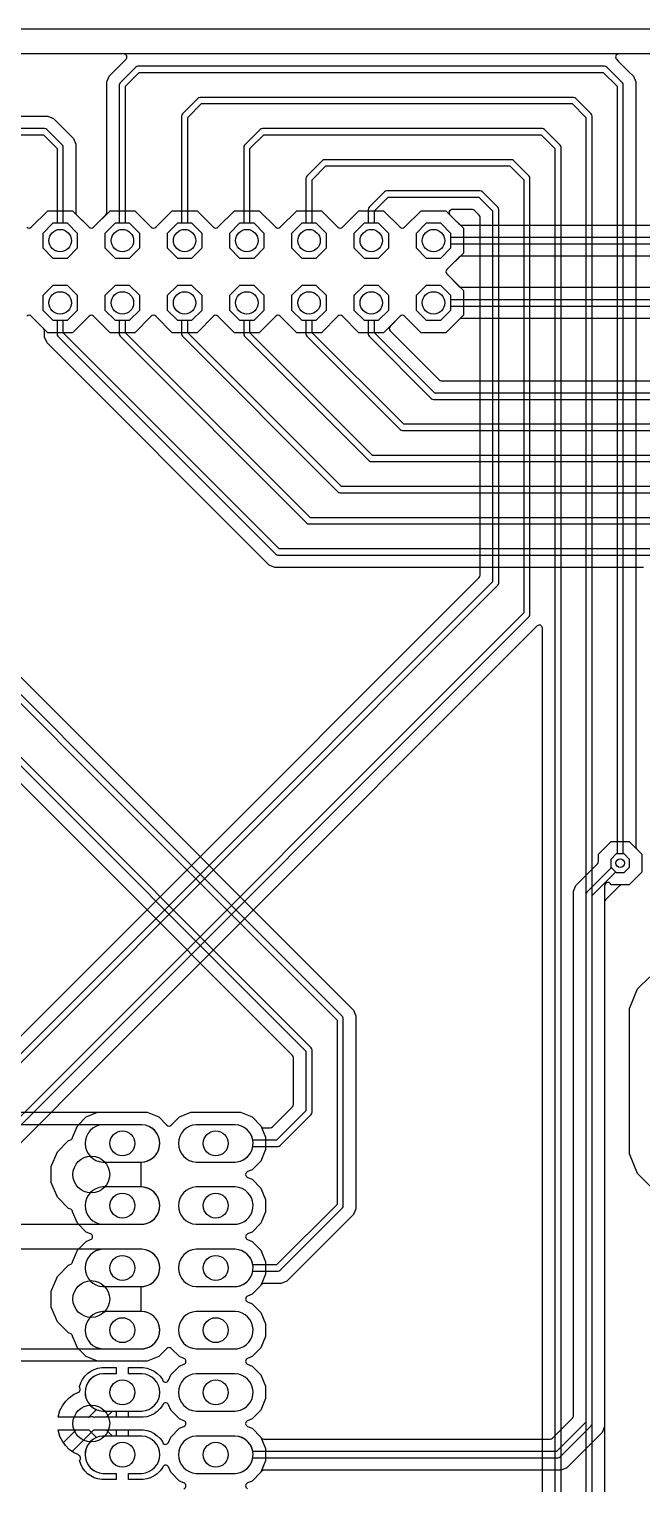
# Model space of a CAD drawing. Header units: millimetres. Extents: x 30 to 140, y 53 to 175.
# Drawn here: x 74.9 to 99.9, y 115.6 to 175 of the extents above; entities that cross this region are included whole.
import ezdxf

# ---------------------------------------------------------------- set-up
doc = ezdxf.new("R2010")
doc.units = ezdxf.units.MM

msp = doc.modelspace()

# ---------------------------------------------------------------- linework, layer by layer
at = {"layer": '16_copper'}
for points in [[(138.984, 54.143), (138.984, 173.857, 0.414214), (138.857, 173.984), (31.143, 173.984, 0.414214), (31.016, 173.857), (31.016, 54.143, 0.414214)], [(63.374, 171.45), (75.691, 171.45), (75.925, 171.353), (76.738, 170.54), (76.835, 170.306), (76.835, 167.512, 0.198912), (76.872, 167.422), (77.38, 166.914, 0.414214), (77.56, 166.914), (78.235, 167.589), (79.245, 167.589), (79.92, 166.914, 0.414214), (80.1, 166.914), (80.775, 167.589), (81.785, 167.589), (82.46, 166.914, 0.414214), (82.64, 166.914), (83.315, 167.589), (84.325, 167.589), (85, 166.914, 0.414214), (85.18, 166.914), (85.855, 167.589), (86.865, 167.589), (87.54, 166.914, 0.414214), (87.72, 166.914), (88.395, 167.589), (89.405, 167.589), (90.08, 166.914, 0.414214), (90.26, 166.914), (90.935, 167.589), (91.945, 167.589), (92.492, 167.042, 0.198912), (92.582, 167.005), (122.874, 167.005, 0.198912)], [(63.553, 170.688), (75.512, 170.688), (76.073, 170.127), (76.073, 167.081), (75.905, 167.081), (75.489, 166.665), (75.489, 166.075), (75.905, 165.659), (76.495, 165.659), (76.911, 166.075), (76.911, 166.665), (76.495, 167.081), (76.327, 167.081), (76.327, 170.18, 0.198912), (76.29, 170.27), (75.655, 170.905, 0.198912), (75.565, 170.942), (63.5, 170.942, 0.198912)], [(123.137, 166.497), (92.151, 166.497), (92.151, 166.665), (91.735, 167.081), (91.145, 167.081), (90.729, 166.665), (90.729, 166.075), (91.145, 165.659), (91.735, 165.659), (92.151, 166.075), (92.151, 166.243), (123.19, 166.243, 0.198912)], [(123.316, 165.735), (92.582, 165.735, 0.198912), (92.492, 165.698), (91.984, 165.19, 0.414214), (91.984, 165.01), (92.492, 164.502, 0.198912), (92.582, 164.465), (126.684, 164.465)], [(100.33, 153.797), (85.143, 153.797), (76.327, 162.613), (76.327, 163.119), (76.495, 163.119), (76.911, 163.535), (76.911, 164.125), (76.495, 164.541), (75.905, 164.541), (75.489, 164.125), (75.489, 163.535), (75.905, 163.119), (76.073, 163.119), (76.073, 162.56, 0.198912), (76.11, 162.47), (85, 153.58, 0.198912), (85.09, 153.543), (100.277, 153.543)], [(100.965, 155.067), (86.413, 155.067), (78.867, 162.613), (78.867, 163.119), (79.035, 163.119), (79.451, 163.535), (79.451, 164.125), (79.035, 164.541), (78.445, 164.541), (78.029, 164.125), (78.029, 163.535), (78.445, 163.119), (78.613, 163.119), (78.613, 162.56, 0.198912), (78.65, 162.47), (86.27, 154.85, 0.198912), (86.36, 154.813), (100.912, 154.813)], [(109.22, 156.337), (87.683, 156.337), (81.407, 162.613), (81.407, 163.119), (81.575, 163.119), (81.991, 163.535), (81.991, 164.125), (81.575, 164.541), (80.985, 164.541), (80.569, 164.125), (80.569, 163.535), (80.985, 163.119), (81.153, 163.119), (81.153, 162.56, 0.198912), (81.19, 162.47), (87.54, 156.12, 0.198912), (87.63, 156.083), (109.167, 156.083)], [(109.855, 157.607), (88.953, 157.607), (83.947, 162.613), (83.947, 163.119), (84.115, 163.119), (84.531, 163.535), (84.531, 164.125), (84.115, 164.541), (83.525, 164.541), (83.109, 164.125), (83.109, 163.535), (83.525, 163.119), (83.693, 163.119), (83.693, 162.56, 0.198912), (83.73, 162.47), (88.81, 157.39, 0.198912), (88.9, 157.353), (109.802, 157.353)], [(121.92, 158.877), (90.223, 158.877), (86.487, 162.613), (86.487, 163.119), (86.655, 163.119), (87.071, 163.535), (87.071, 164.125), (86.655, 164.541), (86.065, 164.541), (85.649, 164.125), (85.649, 163.535), (86.065, 163.119), (86.233, 163.119), (86.233, 162.56, 0.198912), (86.27, 162.47), (90.08, 158.66, 0.198912), (90.17, 158.623), (121.867, 158.623)], [(128.27, 160.147), (91.493, 160.147), (89.027, 162.613), (89.027, 163.119), (89.195, 163.119), (89.611, 163.535), (89.611, 164.125), (89.195, 164.541), (88.605, 164.541), (88.189, 164.125), (88.189, 163.535), (88.605, 163.119), (88.773, 163.119), (88.773, 162.56, 0.198912), (88.81, 162.47), (91.35, 159.93, 0.198912), (91.44, 159.893), (128.217, 159.893)], [(100.014, 153.035), (84.964, 153.035), (84.73, 153.132), (75.662, 162.2), (75.565, 162.434), (75.565, 162.688, 0.198912), (75.528, 162.778), (75.02, 163.286, 0.414214), (74.84, 163.286)], [(127.126, 163.195), (92.582, 163.195, 0.198912), (92.492, 163.158), (91.945, 162.611), (90.935, 162.611), (90.26, 163.286, 0.414214), (90.08, 163.286), (89.666, 162.872, 0.414214), (89.666, 162.692), (91.666, 160.692, 0.198912), (91.756, 160.655), (128.396, 160.655)], [(60.87, 158.66), (86.233, 133.297), (86.233, 130.863), (85.037, 129.667), (84.064, 129.667, 0.352144), (83.349, 130.302), (81.751, 130.302, 0.95208), (81.751, 128.778), (83.349, 128.778), (83.424, 128.785, 0.324787), (84.064, 129.413), (85.09, 129.413, 0.198912), (85.18, 129.45), (86.45, 130.72, 0.198912), (86.487, 130.81), (86.487, 133.35, 0.198912), (86.45, 133.44), (61.087, 158.803)], [(70.416, 130.81), (79.755, 130.81), (80.221, 130.617), (80.555, 130.283, 0.414214), (80.735, 130.283), (81.069, 130.617), (81.535, 130.81), (83.565, 130.81), (84.031, 130.617), (84.389, 130.259, 0.317344), (84.508, 130.175), (84.774, 130.175, 0.198912), (84.864, 130.212), (85.688, 131.036, 0.198912), (85.725, 131.126), (85.725, 133.034, 0.198912), (85.688, 133.124), (60.422, 158.39)], [(64.68, 157.39), (87.503, 134.567), (87.503, 127.053), (85.037, 124.587), (84.064, 124.587, 0.352144), (83.349, 125.222), (81.751, 125.222, 0.95208), (81.751, 123.698), (83.349, 123.698), (83.424, 123.705, 0.324787), (84.064, 124.333), (85.09, 124.333, 0.198912), (85.18, 124.37), (87.72, 126.91, 0.198912), (87.757, 127), (87.757, 134.62, 0.198912), (87.72, 134.71), (64.897, 157.533)], [(65.442, 157.706), (88.168, 134.98), (88.265, 134.746), (88.265, 126.874), (88.168, 126.64), (85.45, 123.922), (85.216, 123.825), (84.508, 123.825, 0.064089), (84.476, 123.821), (84.465, 123.817, 0.195945), (84.389, 123.741), (84.031, 123.383), (83.848, 123.307, 0.668183), (83.848, 123.073), (84.031, 122.997), (84.389, 122.639), (84.582, 122.173), (84.582, 121.667), (84.389, 121.201), (84.031, 120.843), (83.848, 120.767, 0.668183), (83.848, 120.533), (84.031, 120.457), (84.389, 120.099), (84.582, 119.633), (84.582, 119.127), (84.389, 118.661), (84.031, 118.303), (83.848, 118.227, 0.668183), (83.848, 117.993), (84.031, 117.917), (84.389, 117.559, 0.317344), (84.508, 117.475), (96.204, 117.475, 0.198912), (96.294, 117.512), (97.118, 118.336, 0.198912), (97.155, 118.426), (97.155, 139.826), (97.252, 140.06), (98.137, 140.945, 0.198912), (98.174, 141.034), (98.174, 141.337), (98.693, 141.856), (99.427, 141.856), (99.946, 141.337), (99.946, 140.603), (99.427, 140.084), (99.124, 140.084, 0.198912), (99.035, 140.047), (98.462, 139.474, 0.198912), (98.425, 139.384), (98.425, 117.984), (98.328, 117.75), (96.88, 116.302), (96.646, 116.205), (84.508, 116.205, 0.064109), (84.476, 116.201), (84.465, 116.197, 0.195989), (84.389, 116.121), (84.031, 115.763), (83.848, 115.687, 0.668183), (83.848, 115.453)], [(105.576, 122.51), (99.77, 128.317), (99.441, 129.111), (99.441, 135.049), (99.77, 135.843), (100.265, 136.338, 0.303342)], [(81.252, 115.453, 0.668183), (81.252, 115.687), (81.069, 115.763), (80.711, 116.121), (80.621, 116.338, 0.513808), (80.421, 116.384), (80.411, 116.376, 0.138905), (80.371, 116.308), (80.277, 116.178), (80.164, 116.065), (80.034, 115.971), (79.892, 115.898), (79.74, 115.849), (79.582, 115.824), (78.994, 115.824), (78.994, 116.078), (79.539, 116.078, 0.95208), (79.539, 117.602), (77.941, 117.602, 0.95208), (77.941, 116.078), (78.486, 116.078), (78.486, 115.824), (77.898, 115.824), (77.74, 115.849), (77.588, 115.898), (77.446, 115.971), (77.316, 116.065), (77.203, 116.178), (77.109, 116.308), (77.036, 116.45), (76.987, 116.602, 0.539119), (76.948, 116.828), (76.747, 116.931), (76.691, 116.972), (77.577, 117.858), (77.595, 117.856, 0.004282), (77.597, 117.856), (78.975, 117.856), (78.975, 117.856), (79.582, 117.856), (79.74, 117.831), (79.892, 117.782), (80.034, 117.709), (80.164, 117.615), (80.277, 117.502), (80.371, 117.372, 0.764651), (80.621, 117.342), (80.711, 117.559), (81.069, 117.917), (81.252, 117.993, 0.668183), (81.252, 118.227), (81.069, 118.303), (80.711, 118.661), (80.621, 118.878, 0.513814), (80.421, 118.924), (80.411, 118.916, 0.138924), (80.371, 118.848), (80.277, 118.718), (80.164, 118.605), (80.034, 118.511), (79.892, 118.438), (79.74, 118.389), (79.582, 118.364), (78.975, 118.364, 0.000763), (78.974, 118.364), (77.597, 118.364), (77.584, 118.363, 0.201052), (77.373, 118.36), (77.345, 118.364, 0.004282), (77.343, 118.364), (76.114, 118.364), (76.125, 118.433), (76.192, 118.639), (76.291, 118.833), (76.418, 119.008), (76.572, 119.162), (76.747, 119.289), (76.946, 119.391, 0.466591), (77.001, 119.577), (76.997, 119.584, 0.052388), (76.987, 119.618), (77.036, 119.77), (77.109, 119.912), (77.203, 120.042), (77.316, 120.155), (77.446, 120.249), (77.588, 120.322), (77.74, 120.371), (77.898, 120.396), (78.486, 120.396), (78.486, 120.142), (77.941, 120.142, 0.95208), (77.941, 118.618), (79.539, 118.618, 0.95208), (79.539, 120.142), (78.994, 120.142), (78.994, 120.396), (79.582, 120.396), (79.74, 120.371), (79.892, 120.322), (80.034, 120.249), (80.164, 120.155), (80.277, 120.042), (80.371, 119.912, 0.764681), (80.621, 119.882), (80.711, 120.099), (81.069, 120.457), (81.252, 120.533, 0.668183), (81.252, 120.767), (81.069, 120.843), (80.735, 121.177, 0.414214), (80.555, 121.177), (80.221, 120.843), (79.755, 120.65), (65.787, 120.65)]]:
    msp.add_lwpolyline(points, format="xyb", dxfattribs=at)
for points in [[(79.451, 166.075), (79.451, 166.665), (79.035, 167.081), (78.445, 167.081), (78.029, 166.665), (78.029, 166.075), (78.445, 165.659), (79.035, 165.659)], [(81.991, 166.075), (81.991, 166.665), (81.575, 167.081), (80.985, 167.081), (80.569, 166.665), (80.569, 166.075), (80.985, 165.659), (81.575, 165.659)], [(84.531, 166.075), (84.531, 166.665), (84.115, 167.081), (83.525, 167.081), (83.109, 166.665), (83.109, 166.075), (83.525, 165.659), (84.115, 165.659)], [(87.071, 166.075), (87.071, 166.665), (86.655, 167.081), (86.065, 167.081), (85.649, 166.665), (85.649, 166.075), (86.065, 165.659), (86.655, 165.659)], [(89.611, 166.075), (89.611, 166.665), (89.195, 167.081), (88.605, 167.081), (88.189, 166.665), (88.189, 166.075), (88.605, 165.659), (89.195, 165.659)], [(76.332, 117.331), (76.291, 117.387), (76.192, 117.581), (76.125, 117.787), (76.114, 117.856), (76.857, 117.856)]]:
    msp.add_lwpolyline(points, close=True, dxfattribs=at)
for points in [[(92.151, 163.535), (92.151, 163.703), (127, 163.703, 0.198912), (127.09, 163.74), (129.593, 166.243), (131.757, 166.243), (131.99, 166.01, 1), (132.17, 166.19), (131.9, 166.46, 0.198912), (131.81, 166.497), (129.54, 166.497, 0.198912), (129.45, 166.46), (126.947, 163.957), (92.151, 163.957), (92.151, 164.125), (91.735, 164.541), (91.145, 164.541), (90.729, 164.125), (90.729, 163.535), (91.145, 163.119), (91.735, 163.119)], [(83.424, 116.085, 0.324787), (84.064, 116.713), (96.52, 116.713, 0.198912), (96.61, 116.75), (97.88, 118.02, 0.198912), (97.917, 118.11), (97.917, 139.647), (98.882, 140.613), (98.903, 140.592), (99.217, 140.592), (99.438, 140.813), (99.438, 141.127), (99.217, 141.348), (98.903, 141.348), (98.682, 141.127), (98.682, 140.813), (98.703, 140.792), (97.7, 139.79, 0.198912), (97.663, 139.7), (97.663, 118.163), (96.467, 116.967), (84.064, 116.967, 0.352144), (83.349, 117.602), (81.751, 117.602, 0.95208), (81.751, 116.078), (83.349, 116.078)], [(63.881, 127.684), (63.881, 134.62, 0.279687), (62.992, 136.084), (62.992, 136.663, 0.180228), (63.278, 137.337), (63.278, 139.523, 0.957291), (61.182, 139.523), (61.182, 137.337, 0.180228), (61.468, 136.663), (61.468, 136.084, 0.279681), (60.579, 134.62), (60.579, 127, 0.198912), (61.063, 125.833), (64.155, 122.74, 0.038456), (64.231, 122.651), (65.501, 121.381, 0.198912), (66.04, 121.158), (79.539, 121.158, 0.975753), (79.502, 122.682), (79.502, 123.698, 0.975753), (79.539, 125.222), (66.343, 125.222)], [(68.961, 131.494), (68.961, 134.62, 0.279687), (68.072, 136.084), (68.072, 136.663, 0.180228), (68.358, 137.337), (68.358, 139.523, 0.957291), (66.262, 139.523), (66.262, 137.337, 0.180228), (66.548, 136.663), (66.548, 136.084, 0.279681), (65.659, 134.62), (65.659, 130.81, 0.198912), (66.143, 129.643), (67.965, 127.82, 0.038456), (68.041, 127.731), (69.311, 126.461, 0.198912), (69.85, 126.238), (79.539, 126.238, 0.975753), (79.502, 127.762), (79.502, 128.778, 0.975753), (79.539, 130.302), (70.153, 130.302)], [(83.424, 126.245, 0.906347), (83.349, 127.762), (81.751, 127.762, 0.95208), (81.751, 126.238), (83.349, 126.238)], [(83.424, 121.165, 0.906347), (83.349, 122.682), (81.751, 122.682, 0.95208), (81.751, 121.158), (83.349, 121.158)], [(83.424, 118.625, 0.906347), (83.349, 120.142), (81.751, 120.142, 0.95208), (81.751, 118.618), (83.349, 118.618)]]:
    msp.add_lwpolyline(points, format="xyb", close=True, dxfattribs=at)
at = {"layer": '1_copper'}
for points in [[(74.84, 166.914, 0.414214), (75.02, 166.914), (75.695, 167.589), (76.705, 167.589), (77.38, 166.914, 0.414214), (77.56, 166.914), (78.068, 167.422, 0.198912), (78.105, 167.512), (78.105, 172.846), (78.202, 173.08), (78.889, 173.767, 0.668179), (78.799, 173.984), (31.143, 173.984, 0.414214)], [(138.857, 173.984), (99.001, 173.984, 0.668185), (98.911, 173.767), (98.981, 173.697), (98.981, 173.697), (99.402, 173.276), (99.402, 173.276), (99.598, 173.08), (99.695, 172.846), (99.695, 141.641, 0.198912), (99.732, 141.551), (99.946, 141.337), (99.946, 140.603), (99.427, 140.084), (98.693, 140.084, 0.874307), (98.425, 140.045), (98.425, 109.891, 0.198912)], [(97.917, 109.598), (97.917, 171.45, 0.198912), (97.88, 171.54), (97.245, 172.175, 0.198912), (97.155, 172.212), (81.915, 172.212, 0.198912), (81.825, 172.175), (81.19, 171.54, 0.198912), (81.153, 171.45), (81.153, 167.081), (80.985, 167.081), (80.569, 166.665), (80.569, 166.075), (80.985, 165.659), (81.575, 165.659), (81.991, 166.075), (81.991, 166.665), (81.575, 167.081), (81.407, 167.081), (81.407, 171.397), (81.968, 171.958), (97.102, 171.958), (97.663, 171.397), (97.663, 109.598)], [(96.647, 106.423), (96.647, 170.18, 0.198912), (96.61, 170.27), (95.975, 170.905, 0.198912), (95.885, 170.942), (84.455, 170.942, 0.198912), (84.365, 170.905), (83.73, 170.27, 0.198912), (83.693, 170.18), (83.693, 167.081), (83.525, 167.081), (83.109, 166.665), (83.109, 166.075), (83.525, 165.659), (84.115, 165.659), (84.531, 166.075), (84.531, 166.665), (84.115, 167.081), (83.947, 167.081), (83.947, 170.127), (84.508, 170.688), (95.832, 170.688), (96.393, 170.127), (96.393, 106.423)], [(56.007, 111.707), (95.34, 151.04, 0.198912), (95.377, 151.13), (95.377, 168.91, 0.198912), (95.34, 169), (94.705, 169.635, 0.198912), (94.615, 169.672), (86.995, 169.672, 0.198912), (86.905, 169.635), (86.27, 169, 0.198912), (86.233, 168.91), (86.233, 167.081), (86.065, 167.081), (85.649, 166.665), (85.649, 166.075), (86.065, 165.659), (86.655, 165.659), (87.071, 166.075), (87.071, 166.665), (86.655, 167.081), (86.487, 167.081), (86.487, 168.857), (87.048, 169.418), (94.562, 169.418), (95.123, 168.857), (95.123, 151.183), (55.79, 111.85, 0.198912)], [(54.737, 112.977), (94.07, 152.31, 0.198912), (94.107, 152.4), (94.107, 167.64, 0.198912), (94.07, 167.73), (93.435, 168.365, 0.198912), (93.345, 168.402), (89.535, 168.402, 0.198912), (89.445, 168.365), (88.81, 167.73, 0.198912), (88.773, 167.64), (88.773, 167.081), (88.605, 167.081), (88.189, 166.665), (88.189, 166.075), (88.605, 165.659), (89.195, 165.659), (89.611, 166.075), (89.611, 166.665), (89.195, 167.081), (89.027, 167.081), (89.027, 167.587), (89.588, 168.148), (93.292, 168.148), (93.853, 167.587), (93.853, 152.453), (54.52, 113.12, 0.198912)], [(54.072, 113.39), (93.308, 152.626, 0.198912), (93.345, 152.716), (93.345, 167.324, 0.198912), (93.308, 167.414), (93.119, 167.603, 0.198912), (93.029, 167.64), (92.201, 167.64, 0.668179), (92.111, 167.423), (92.659, 166.875), (92.659, 165.865), (91.984, 165.19, 0.414214), (91.984, 165.01), (92.659, 164.335), (92.659, 163.325), (91.945, 162.611), (90.935, 162.611), (90.26, 163.286, 0.414214), (90.08, 163.286), (89.405, 162.611), (88.395, 162.611), (87.72, 163.286, 0.414214), (87.54, 163.286), (86.865, 162.611), (85.855, 162.611), (85.18, 163.286, 0.414214), (85, 163.286), (84.325, 162.611), (83.315, 162.611), (82.64, 163.286, 0.414214), (82.46, 163.286), (81.785, 162.611), (80.775, 162.611), (80.1, 163.286, 0.414214), (79.92, 163.286), (79.245, 162.611), (78.235, 162.611), (77.56, 163.286, 0.414214), (77.38, 163.286), (76.705, 162.611), (75.695, 162.611), (75.02, 163.286, 0.414214), (74.84, 163.286)], [(95.885, 106.716), (95.885, 150.56, 0.668179), (95.668, 150.65), (56.552, 111.534, 0.198912)], [(81.252, 115.453, 0.668183), (81.252, 115.687), (81.069, 115.763), (80.711, 116.121), (80.621, 116.338, 0.513808), (80.421, 116.384), (80.411, 116.376, 0.138905), (80.371, 116.308), (80.277, 116.178), (80.164, 116.065), (80.034, 115.971), (79.892, 115.898), (79.74, 115.849), (79.582, 115.824), (78.994, 115.824), (78.994, 116.078), (79.539, 116.078, 0.95208), (79.539, 117.602), (78.994, 117.602), (78.994, 117.856), (79.582, 117.856), (79.74, 117.831), (79.892, 117.782), (80.034, 117.709), (80.164, 117.615), (80.277, 117.502), (80.371, 117.372, 0.764651), (80.621, 117.342), (80.711, 117.559), (81.069, 117.917), (81.252, 117.993, 0.668183), (81.252, 118.227), (81.069, 118.303), (80.711, 118.661), (80.621, 118.878, 0.513808), (80.421, 118.924), (80.411, 118.916, 0.138905), (80.371, 118.848), (80.277, 118.718), (80.164, 118.605), (80.034, 118.511), (79.892, 118.438), (79.74, 118.389), (79.582, 118.364), (78.994, 118.364), (78.994, 118.618), (79.539, 118.618, 0.95208), (79.539, 120.142), (78.994, 120.142), (78.994, 120.396), (79.582, 120.396), (79.74, 120.371), (79.892, 120.322), (80.034, 120.249), (80.164, 120.155), (80.277, 120.042), (80.371, 119.912, 0.764651), (80.621, 119.882), (80.711, 120.099), (81.069, 120.457), (81.252, 120.533, 0.668183), (81.252, 120.767), (81.069, 120.843), (80.735, 121.177, 0.414214), (80.555, 121.177), (80.221, 120.843), (79.755, 120.65), (77.725, 120.65), (77.259, 120.843), (76.901, 121.201), (76.706, 121.673, 0.26182), (76.63, 121.771), (76.545, 121.806), (76.086, 122.265), (75.837, 122.865), (75.837, 123.515), (76.086, 124.115), (76.545, 124.574), (76.63, 124.609, 0.246575), (76.706, 124.707), (76.901, 125.179), (77.259, 125.537), (77.442, 125.613, 0.668183), (77.442, 125.847), (77.259, 125.923), (76.901, 126.281), (76.706, 126.753, 0.26182), (76.63, 126.851), (76.545, 126.886), (76.086, 127.345), (75.837, 127.945), (75.837, 128.595), (76.086, 129.195), (76.545, 129.654), (76.63, 129.689, 0.246575), (76.706, 129.787), (76.901, 130.259), (77.259, 130.617), (77.725, 130.81), (79.755, 130.81), (80.221, 130.617), (80.555, 130.283, 0.414214), (80.735, 130.283), (81.069, 130.617), (81.535, 130.81), (83.565, 130.81), (84.031, 130.617), (84.389, 130.259), (84.582, 129.793), (84.582, 129.287), (84.389, 128.821), (84.031, 128.463), (83.848, 128.387, 0.668183), (83.848, 128.153), (84.031, 128.077), (84.389, 127.719), (84.582, 127.253), (84.582, 126.747), (84.389, 126.281), (84.031, 125.923), (83.848, 125.847, 0.668183), (83.848, 125.613), (84.031, 125.537), (84.389, 125.179), (84.582, 124.713), (84.582, 124.207), (84.389, 123.741), (84.031, 123.383), (83.848, 123.307, 0.668183), (83.848, 123.073), (84.031, 122.997), (84.389, 122.639), (84.582, 122.173), (84.582, 121.667), (84.389, 121.201), (84.031, 120.843), (83.848, 120.767, 0.668183), (83.848, 120.533), (84.031, 120.457), (84.389, 120.099), (84.582, 119.633), (84.582, 119.127), (84.389, 118.661), (84.031, 118.303), (83.848, 118.227, 0.668183), (83.848, 117.993), (84.031, 117.917), (84.389, 117.559), (84.582, 117.093), (84.582, 116.587), (84.389, 116.121), (84.031, 115.763), (83.848, 115.687, 0.668183), (83.848, 115.453)]]:
    msp.add_lwpolyline(points, format="xyb", dxfattribs=at)
for points in [[(99.438, 140.813), (99.438, 141.127), (99.217, 141.348), (99.187, 141.348), (99.187, 172.72, 0.198912), (99.15, 172.81), (98.515, 173.445, 0.198912), (98.425, 173.482), (79.375, 173.482, 0.198912), (79.285, 173.445), (78.65, 172.81, 0.198912), (78.613, 172.72), (78.613, 167.081), (78.445, 167.081), (78.029, 166.665), (78.029, 166.075), (78.445, 165.659), (79.035, 165.659), (79.451, 166.075), (79.451, 166.665), (79.035, 167.081), (78.867, 167.081), (78.867, 172.667), (79.428, 173.228), (98.372, 173.228), (98.933, 172.667), (98.933, 141.348), (98.903, 141.348), (98.682, 141.127), (98.682, 140.813), (98.903, 140.592), (99.217, 140.592)], [(79.614, 128.785, 0.906347), (79.539, 130.302), (77.941, 130.302, 0.95208), (77.941, 128.778), (79.539, 128.778)], [(83.424, 128.785, 0.906347), (83.349, 130.302), (81.751, 130.302, 0.95208), (81.751, 128.778), (83.349, 128.778)], [(79.614, 126.245, 0.906347), (79.539, 127.762), (77.941, 127.762, 0.95208), (77.941, 126.238), (79.539, 126.238)], [(83.424, 126.245, 0.906347), (83.349, 127.762), (81.751, 127.762, 0.95208), (81.751, 126.238), (83.349, 126.238)], [(79.614, 123.705, 0.906347), (79.539, 125.222), (77.941, 125.222, 0.95208), (77.941, 123.698), (79.539, 123.698)], [(83.424, 123.705, 0.906347), (83.349, 125.222), (81.751, 125.222, 0.95208), (81.751, 123.698), (83.349, 123.698)], [(79.614, 121.165, 0.906347), (79.539, 122.682), (77.941, 122.682, 0.95208), (77.941, 121.158), (79.539, 121.158)], [(83.424, 121.165, 0.906347), (83.349, 122.682), (81.751, 122.682, 0.95208), (81.751, 121.158), (83.349, 121.158)], [(76.114, 118.364), (76.125, 118.433), (76.192, 118.639), (76.291, 118.833), (76.418, 119.008), (76.572, 119.162), (76.747, 119.289), (76.946, 119.391, 0.466581), (77.001, 119.577), (76.997, 119.584, 0.052388), (76.987, 119.618), (77.036, 119.77), (77.109, 119.912), (77.203, 120.042), (77.316, 120.155), (77.446, 120.249), (77.588, 120.322), (77.74, 120.371), (77.898, 120.396), (78.486, 120.396), (78.486, 120.142), (77.941, 120.142, 0.796397), (77.68, 118.679), (77.365, 118.364)], [(83.424, 118.625, 0.906347), (83.349, 120.142), (81.751, 120.142, 0.95208), (81.751, 118.618), (83.349, 118.618)], [(77.898, 115.824), (77.74, 115.849), (77.588, 115.898), (77.446, 115.971), (77.316, 116.065), (77.203, 116.178), (77.109, 116.308), (77.036, 116.45), (76.987, 116.602, 0.539119), (76.948, 116.828), (76.747, 116.931), (76.572, 117.058), (76.418, 117.212), (76.291, 117.387), (76.192, 117.581), (76.125, 117.787), (76.114, 117.856), (77.365, 117.856), (77.68, 117.541, 0.796397), (77.941, 116.078), (78.486, 116.078), (78.486, 115.824)], [(83.424, 116.085, 0.906347), (83.349, 117.602), (81.751, 117.602, 0.95208), (81.751, 116.078), (83.349, 116.078)]]:
    msp.add_lwpolyline(points, format="xyb", close=True, dxfattribs=at)
for points in [[(76.911, 166.075), (76.911, 166.665), (76.495, 167.081), (75.905, 167.081), (75.489, 166.665), (75.489, 166.075), (75.905, 165.659), (76.495, 165.659)], [(92.151, 166.075), (92.151, 166.665), (91.735, 167.081), (91.145, 167.081), (90.729, 166.665), (90.729, 166.075), (91.145, 165.659), (91.735, 165.659)], [(76.911, 163.535), (76.911, 164.125), (76.495, 164.541), (75.905, 164.541), (75.489, 164.125), (75.489, 163.535), (75.905, 163.119), (76.495, 163.119)], [(79.451, 163.535), (79.451, 164.125), (79.035, 164.541), (78.445, 164.541), (78.029, 164.125), (78.029, 163.535), (78.445, 163.119), (79.035, 163.119)], [(81.991, 163.535), (81.991, 164.125), (81.575, 164.541), (80.985, 164.541), (80.569, 164.125), (80.569, 163.535), (80.985, 163.119), (81.575, 163.119)], [(84.531, 163.535), (84.531, 164.125), (84.115, 164.541), (83.525, 164.541), (83.109, 164.125), (83.109, 163.535), (83.525, 163.119), (84.115, 163.119)], [(87.071, 163.535), (87.071, 164.125), (86.655, 164.541), (86.065, 164.541), (85.649, 164.125), (85.649, 163.535), (86.065, 163.119), (86.655, 163.119)], [(89.611, 163.535), (89.611, 164.125), (89.195, 164.541), (88.605, 164.541), (88.189, 164.125), (88.189, 163.535), (88.605, 163.119), (89.195, 163.119)], [(92.151, 163.535), (92.151, 164.125), (91.735, 164.541), (91.145, 164.541), (90.729, 164.125), (90.729, 163.535), (91.145, 163.119), (91.735, 163.119)], [(78.486, 118.618), (78.486, 118.364), (78.083, 118.364), (78.337, 118.618)], [(78.337, 117.602), (78.083, 117.856), (78.486, 117.856), (78.486, 117.602)]]:
    msp.add_lwpolyline(points, close=True, dxfattribs=at)
at = {"layer": 'drills_PTH'}
for centre, radius in [((76.2, 166.37), 0.457), ((78.74, 166.37), 0.457), ((81.28, 166.37), 0.457), ((83.82, 166.37), 0.457), ((86.36, 166.37), 0.457), ((88.9, 166.37), 0.457), ((91.44, 166.37), 0.457), ((76.2, 163.83), 0.457), ((78.74, 163.83), 0.457), ((81.28, 163.83), 0.457), ((83.82, 163.83), 0.457), ((86.36, 163.83), 0.457), ((88.9, 163.83), 0.457), ((91.44, 163.83), 0.457), ((78.74, 129.54), 0.508), ((82.55, 129.54), 0.508), ((77.47, 128.27), 0.75), ((78.74, 127), 0.508), ((82.55, 127), 0.508), ((78.74, 124.46), 0.508), ((82.55, 124.46), 0.508), ((77.47, 123.19), 0.75), ((78.74, 121.92), 0.508), ((82.55, 121.92), 0.508), ((78.74, 119.38), 0.508), ((82.55, 119.38), 0.508), ((77.47, 118.11), 0.75), ((78.74, 116.84), 0.508), ((82.55, 116.84), 0.508)]:
    msp.add_circle(centre, radius, dxfattribs=at)
at = {"layer": 'drills_via_1_16'}
msp.add_circle((99.06, 140.97), 0.175, dxfattribs=at)
at = {"layer": 'outline'}
msp.add_lwpolyline([(30, 53), (140, 53), (140, 175), (30, 175), (30, 53)], close=True, dxfattribs=at)

doc.saveas('drawing.dxf')
